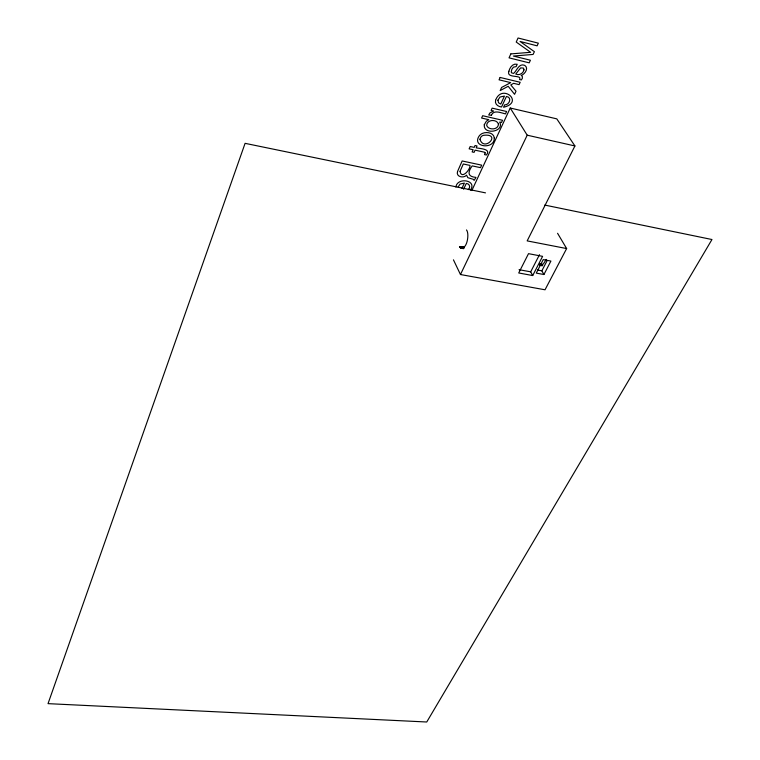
<?xml version="1.0" encoding="UTF-8"?>
<svg xmlns="http://www.w3.org/2000/svg" width="760" height="760" viewBox="0 0 760 760"><rect width="100%" height="100%" fill="white"/><g stroke="black" fill="none" stroke-linecap="round" stroke-linejoin="round"><path stroke-width="1.14" d="M455.905 187.074C457.035 176.833 477.698 180.053 470.383 190.142M458.147 186.95L460.094 184.034L464.379 183.103L461.956 188.375M463.6 189.268L466.298 183.435C469.737 183.616 470.763 187.587 468.274 189.639M546.278 259.426L543.495 263.748L539.894 265.468M471.846 190.513L510.236 108.024L556.795 118.864L574.921 145.958L527.164 240.891L566.637 248.558L545.034 289.788L460.465 274.531L453.445 259.834M460.465 274.531L527.202 135.185L510.236 108.024M532.722 275.548L518.719 272.973L528.514 253.659L542.602 256.348L532.722 275.548L530.698 271.833L539.486 254.685M543.922 274.522L536.275 273.106L543.229 259.616L550.905 261.079L543.922 274.522L541.861 270.816L547.2 260.49M537.5 269.999L541.861 270.816M519.061 269.686L530.698 271.833M540.113 264.955L542.298 265.373M540.474 265.259L542.659 265.677M539.761 265.306L541.947 265.715M461.586 246.544L463.875 246.972M464.084 247.456L459.505 246.591C466.431 252.776 469.984 234.032 466.488 229.938M459.733 247.009L464.322 247.874M459.99 247.38L463.429 248.026M460.275 247.694L463.714 248.34M460.579 247.94L462.868 248.377M460.892 248.13L463.524 248.681M540.265 263.91L542.735 264.793L539.457 264.176M539.771 264.594L541.966 265.002M485.498 192.869L245.09 143.336L48.032 703.646L426.749 722L711.968 239.523L544.73 205.067M527.202 135.185L574.921 145.958M557.564 233.282L566.637 248.558M498.398 123.757C498.892 130.074 488.252 130.54 486.675 125.343C486.903 119.481 496.328 118.959 498.398 123.757M479.93 139.222C484.177 152.703 502.217 133.029 483.445 135.337A3.781 3.04 -31.7 0 0 480.88 137.104L479.93 139.222M508.896 71.26C505.989 78.859 522.623 74.261 519.526 79.515L521.332 79.952L522.357 78.318L522.319 76.256L521.17 75.496C524.808 74.243 529.093 68.172 524.742 65.379C518.994 62.871 516.857 70.689 513.656 73.425L511.651 72.874L511.223 72.019L511.841 69.293L513.475 67.146L516.135 66.605L517.208 64.277C512.876 63.089 509.732 67.554 508.896 71.26M495.586 100.272C494.532 104.053 498.151 106.704 501.553 106.998L506.407 96.472C512.43 97.261 509.352 105.194 504.659 104.88L503.567 107.245C524.761 102.353 501.875 83.068 495.586 100.272M497.914 100.177L498.541 102.799L500.764 104.072L504.44 96.083L499.994 97.023L497.914 100.177M460.056 171.323C461.453 179.93 470.544 169.47 469.974 165.414L463.296 163.989L460.056 171.323M457.52 171.57C455.762 176.88 463.647 178.562 466.564 175.17L467.827 177.688L473.318 179.322L474.135 180.367L475.978 177.412C467.571 176.624 467.476 172.511 472.178 165.88L480.51 167.656L481.678 165.148L462.166 160.968L457.52 171.57M484.291 124.688C483.065 135.318 504.754 131.945 499.681 122.027L501.514 122.455L502.531 120.27L482.657 115.719L481.602 118.047L488.813 119.69L486.372 121.191L484.291 124.688M494.275 138.073C494.722 149.673 471.77 147.535 478.971 136.277A6.821 5.481 -31.7 0 1 482.524 133.361C486.618 131.584 493.953 132.639 494.275 138.073M485.184 152.893L484.5 154.612L486.381 155.021C491.739 148.732 479.579 148.666 476.168 147.82L477.023 145.948L475.057 145.521L474.202 147.383L470.193 146.509L469.129 148.855L473.128 149.73L472.131 151.924L474.088 152.351L475.095 150.157L484.414 152.19L485.184 152.893M524.01 69.835C523.25 73.435 519.175 75.838 515.736 74.043L520.657 67.896L523.497 68.087L524.01 69.835M491.406 115.216L488.718 115.026L489.877 112.964L493.611 111.007L491.103 110.438L492.147 108.148L506.597 111.501L505.495 113.886C501.372 113.031 493.639 109.335 491.406 115.216M500.127 77.453L499.054 79.828L510.711 82.631L501.619 87.438L500.194 90.563L508.203 86.288L514.577 94.326L516.021 91.219L510.796 84.93L513.617 83.324L519.08 84.635L520.172 82.289L500.127 77.453M510.834 53.903L509.038 57.855L529.197 62.852L530.413 60.221L513.389 56.05L533.102 54.444L534.385 51.689L520.058 41.439L537.101 45.837L538.346 43.158L518.063 38L516.23 42.047L530.622 52.307L510.834 53.903"/></g></svg>
